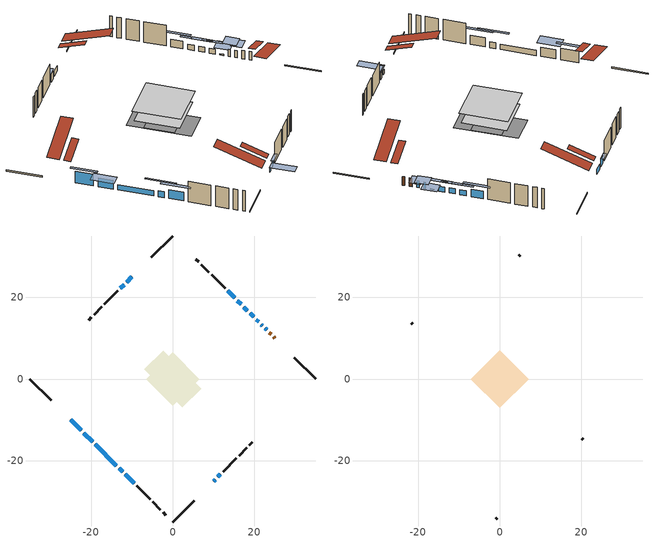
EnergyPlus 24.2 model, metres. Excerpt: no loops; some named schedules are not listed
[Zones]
conditioned space
 floor outside (Floor1 construction): -4.44,0 0,4.44 4.44,0 0,-4.44 z0
 floor adiabatic (AdiabaticFloorConstruction): -6.53,0 0,6.53 6.53,0 0,-6.53 z2.44
 floor foundation (Slab1 construction): -6.95,2.37 -2.37,6.95 6.95,-2.37 2.37,-6.95 z0
 wall outside (RimJoist1 construction): 0,-35.03 5.21,-29.82 / -35.03,0 -29.82,-5.21 / 0,35.03 -5.21,29.82 / 35.03,0 29.82,5.21 z0:0.3
 wall outside (AdiabaticWallConstruction 1): 25.04,9.99 24.74,10.29 / 24.09,10.95 23.64,11.39 z0:2.03
 wall outside (AdiabaticWallConstruction): -25.04,-9.99 -22.46,-12.58 z0:2.74; 22.99,12.05 22.61,12.43 / 21.95,13.08 21.7,13.33 z0:1.65; -21.8,-13.23 -19.64,-15.39 / -11.64,-23.39 -9.48,-25.55 z0:2.13; -18.99,-16.05 -13.81,-21.22 / 19.81,15.22 18.95,16.08 / -9.99,25.04 -11.28,23.75 / 18.29,16.74 17.43,17.6 / 16.78,18.26 15.84,19.19 z0:1.22; 21.05,13.99 20.47,14.56 z0:0.31; -13.16,-21.88 -12.3,-22.74 z0:1.38; 9.99,-25.04 10.37,-24.66 z0:0.89; 15.18,19.85 13.46,21.58 z0:1.73; -11.94,23.09 -12.8,22.23 z0:1.83; 11.02,-24.01 11.67,-23.36 z0:1.53
 wall outside (Wall1 construction): 12.33,-22.7 15.6,-19.44 / -8.83,-26.2 -5.56,-29.47 / -13.46,21.57 -16.73,18.31 / 12.8,22.23 9.54,25.5 z0:4.88
 wall outside (Wall2 construction): 16.25,-18.78 18.13,-16.9 / -4.9,-30.13 -3.02,-32.01 / -17.38,17.65 -19.27,15.77 / 8.88,26.15 7,28.04 z0:4.88
 wall outside (Wall3 construction): 18.79,-16.24 19.48,-15.56 / -2.37,-32.67 -1.68,-33.35 / -19.92,15.11 -20.61,14.42 / 6.34,28.69 5.65,29.38 z0:4.88
 window (WindowConstruction): -25.04,-9.99 -22.46,-12.58 z0:2.74
 window (WindowConstruction 14): 22.99,12.05 22.61,12.42 z0:1.65
 window (WindowConstruction 7): -21.8,-13.23 -19.64,-15.39 z0:2.13
 window (WindowConstruction 8): -18.99,-16.05 -13.81,-21.22 z0:1.22
 window (WindowConstruction 9): 21.95,13.08 21.7,13.33 z0:1.65
 window (WindowConstruction 10): 21.05,13.99 20.47,14.56 z0:0.3
 window (WindowConstruction 11): 19.81,15.22 18.95,16.08 z0:1.22
 window (WindowConstruction 12): -9.99,25.04 -11.28,23.75 z0:1.22
 window (WindowConstruction 13): -13.16,-21.88 -12.3,-22.74 z0:1.38
 window (WindowConstruction 1): -11.64,-23.39 -9.49,-25.55 z0:2.13
 window (WindowConstruction 15): 9.99,-25.04 10.37,-24.66 z0:0.89
 window (WindowConstruction 2): 18.29,16.74 17.43,17.6 z0:1.22
 window (WindowConstruction 3): 16.77,18.26 15.84,19.19 z0:1.22
 window (WindowConstruction 4): 15.18,19.85 13.46,21.57 z0:1.73
 window (WindowConstruction 5): -11.94,23.09 -12.8,22.23 z0:1.83
 window (WindowConstruction 6): 11.03,-24.01 11.67,-23.36 z0:1.52
 door (Door): 25.04,9.99 24.74,10.29 z0:2.03
 door (Door 1): 24.08,10.95 23.64,11.39 z0:2.03
 ceiling adiabatic (AdiabaticFloorConstruction): 0,-6.53 6.53,0 0,6.53 -6.53,0 z2.44
 roof outside (Roof2 construction): 9.33,-25.7,4.88 5.56,-21.93,6.65 4.57,-22.92,6.65 8.34,-26.69,4.88; -25.7,-9.33,4.88 -21.93,-5.56,6.65 -22.92,-4.57,6.65 -26.69,-8.34,4.88; -9.33,25.7,4.88 -5.56,21.93,6.65 -4.57,22.92,6.65 -8.34,26.69,4.88; 25.7,9.33,4.88 21.93,5.56,6.65 22.92,4.57,6.65 26.69,8.34,4.88
attic - vented
 floor to conditioned space (Floor2 construction Reversed): -7.07,0 0,7.07 7.07,0 0,-7.07 z4.88
 wall outside (Wall4 construction): 20.13,-14.9 20.5,-14.53 / -1.02,-34.01 -0.66,-34.38 / -21.27,13.77 -21.63,13.4 / 5,30.04 4.63,30.4 z0:4.88
 roof outside (Roof1 construction): 7.68,-27.35,4.88 0.8,-20.47,8.12 -1.01,-22.28,8.12 5.87,-29.16,4.88; -27.35,-7.68,4.88 -20.47,-0.8,8.12 -22.28,1.01,8.12 -29.16,-5.87,4.88; -7.68,27.35,4.88 -0.8,20.47,8.12 1.01,22.28,8.12 -5.87,29.16,4.88; 27.35,7.68,4.88 20.47,0.8,8.12 22.28,-1.01,8.12 29.16,5.87,4.88
shading: -21.81,-13.22 -25.69,-9.35 -26.12,-9.78 -22.24,-13.65 z3.65; 21.96,13.07 23.63,11.4 25.36,13.13 23.69,14.79 z2.56; -19,-16.03 -22.44,-12.59 -24.17,-14.32 -20.73,-17.76 z3.04; 20.84,14.19 22.81,12.22 24.54,13.95 22.57,15.92 z2.87; 19.61,15.43 21.91,13.13 23.63,14.85 21.33,17.15 z1.52; 17.88,17.16 20.89,14.14 21.32,14.58 18.31,17.59 z2.74; -10.45,-24.58 -15,-20.03 -15.29,-20.32 -10.74,-24.87 z3.99; -8.41,-26.62 -12.72,-22.32 -13.15,-22.75 -8.84,-27.05 z3.65; 10.8,-24.23 9.56,-25.47 13.22,-29.13 14.46,-27.9 z1.5; 16.36,18.68 19.37,15.66 19.8,16.09 16.79,19.11 z2.74; 14.76,20.27 17.85,17.18 18.28,17.61 15.2,20.7 z2.74; 12.38,22.65 16.26,18.78 16.69,19.21 12.81,23.08 z3.25; -13.01,22.02 -11.73,23.3 -12.16,23.73 -13.45,22.45 z2.13; 12.21,-22.82 10.49,-24.54 10.92,-24.98 12.64,-23.26 z2.28
[Building]
Building 1: Terrain=Suburbs
[Site:Location]
Quebec Intl AP_QC: Latitude {deg}=46.8; Longitude {deg}=-71.38; Time Zone {hr}=-5; Elevation {m}=74; Keep Site Location Information=Yes
[Site:GroundTemperature:Shallow]
0.0108218, -2.24938, -2.43038, -1.3578, 2.94801, 7.23376, 10.9493, 13.303, 13.5029, 11.5886, 7.96783, 3.81355
[Site:WaterMainsTemperature]
Calculation Method=Schedule; Temperature Schedule=mains temperature schedule
[Material] Roughness=Rough; Thermal Absorptance=0.9
Name | Thickness {m} | Conductivity {W/m-K} | Density {kg/m3} | Specific Heat {J/kg-K} | Solar Absorptance | Visible Absorptance
asphalt or fiberglass shingles | 0.00635 | 0.162714 | 1121.4 | 1465.45 | 0.4 | 0.4
ceiling loosefill ins | 0.254 | 0.0480833 | 16.02 | 1046.75 | 0.7 | 0.7
ceiling stud and cavity | 0.1397 | 0.678077 | 65.682 | 1177.47 | 0.7 | 0.7
concrete 4.0 in. | 0.1016 | 1.803125 | 2242.8 | 837.4 | 0.7 | 0.7
door material | 0.04445 | 0.0451087 | 512.64 | 1214.23 | 0.7 | 0.7
floor covering | 0.0127 | 0.0433444 | 54.468 | 1339.84 | 0.6 | 0.6
floor rigid ins; roof rigid ins | 0.103632 | 0.029427 | 32.04 | 1214.23 | 0.7 | 0.7
floor rigid ins 1; wall rigid ins 1 | 0.512978 | 0.029427 | 32.04 | 1214.23 | 0.7 | 0.7
floor stud and cavity | 0.1397 | 0.184851 | 92.3553 | 1139.71 | 0.7 | 0.7
floor stud and cavity 1 | 0.1397 | 1.75129 | 37.0049 | 1207.88 | 0.7 | 0.7
furniture material conditioned space 1 | 0.1524 | 0.115458 | 640.8 | 1214.23 | 0.6 | 0.6
gypsum board | 0.0127 | 0.160291 | 801 | 837.4 | 0.6 | 0.6
interior vertical ins | 0.025908 | 0.029427 | 32.04 | 1214.23 | 0.7 | 0.7
osb sheathing 0.5 in. | 0.0127 | 0.115458 | 512.64 | 1214.23 | 0.7 | 0.7
osb sheathing 0.75 in. | 0.01905 | 0.115458 | 512.64 | 1214.23 | 0.7 | 0.7
osb sheathing 2.0 in. | 0.0508 | 0.115458 | 512.64 | 1214.23 | 0.7 | 0.7
rim joist stud and cavity | 0.0508 | 0.0451784 | 125.044 | 1163.47 | 0.6 | 0.6
roof stud and cavity | 0.2032 | 0.136765 | 78.34581 | 1123.46 | 0.7 | 0.7
slab rigid ins | 0.0653415 | 0.029427 | 32.04 | 1214.23 | 0.7 | 0.7
wall rigid ins | 0.051816 | 0.029427 | 32.04 | 1214.23 | 0.7 | 0.7
wall stud and cavity | 0.1397 | 0.0770275 | 139.0536 | 1170.24 | 0.7 | 0.7
wall stud and cavity 1 | 0.1397 | 0.0775545 | 139.0536 | 1170.24 | 0.7 | 0.7
wall stud and cavity 2 | 0.1397 | 0.0854019 | 139.0536 | 1170.24 | 0.7 | 0.7
wall stud and cavity 3 | 0.0889 | 6.1454 | 50.32683 | 1063.81 | 0.6 | 0.6
wall stud and cavity 4 | 0.0889 | 0.380278 | 52.3479 | 1209.89 | 0.7 | 0.7
wall stud and cavity 5 | 0.0889 | 0.391764 | 83.0341 | 1211.67 | 0.7 | 0.7
wood siding | 0.0254 | 0.102417 | 544.68 | 1172.36 | 0.4 | 0.4
wood siding 1 | 0.00254 | 0.102417 | 544.68 | 1172.36 | 0.4 | 0.4
wood siding 2; wood siding 3; wood siding 4 | 0.0254 | 0.102417 | 544.68 | 1172.36 | 0.7 | 0.7
[WindowMaterial:SimpleGlazingSystem]
Name | U-Factor {W/m2-K} | Solar Heat Gain Coefficient
WindowMaterial | 1.49161 | 0.42
WindowMaterial 1 | 1.5677 | 0.41
WindowMaterial 10 | 1.64492 | 0.37
WindowMaterial 11 | 2.85831 | 0.62
WindowMaterial 12 | 2.88386 | 0.59
WindowMaterial 2 | 1.6716 | 0.37
WindowMaterial 3 | 1.86749 | 0.33
WindowMaterial 4 | 1.479119 | 0.4
WindowMaterial 5 | 1.84535 | 0.34
WindowMaterial 6 | 1.706239 | 0.36
WindowMaterial 7 | 1.50921 | 0.41
WindowMaterial 8 | 2.60734 | 0.11
WindowMaterial 9 | 2.396116 | 0.22
[Construction]
AdiabaticFloorConstruction: floor stud and cavity 1, floor rigid ins 1, osb sheathing 0.75 in., floor covering
AdiabaticWallConstruction: wood siding 3, wall rigid ins 1, wall stud and cavity 4, gypsum board
AdiabaticWallConstruction 1: wood siding 4, wall rigid ins 1, wall stud and cavity 4, gypsum board
Door; Door 1: door material
Floor1 construction: floor stud and cavity, floor rigid ins, osb sheathing 0.75 in., floor covering
Floor2 construction Reversed: gypsum board, ceiling stud and cavity, ceiling loosefill ins
furniture construction conditioned space 1: furniture material conditioned space 1
PartitionWallConstruction: gypsum board, wall stud and cavity 5, gypsum board
RimJoist1 construction: wood siding 2, osb sheathing 2.0 in., rim joist stud and cavity
Roof1 construction: asphalt or fiberglass shingles
Roof2 construction: asphalt or fiberglass shingles, roof rigid ins, osb sheathing 0.75 in., roof stud and cavity, gypsum board
Slab1 construction: slab rigid ins, concrete 4.0 in.
Wall1 construction: wood siding, wall rigid ins, osb sheathing 0.5 in., wall stud and cavity, gypsum board
Wall2 construction: wood siding, wall rigid ins, osb sheathing 0.5 in., wall stud and cavity 1, gypsum board
Wall3 construction: wood siding, wall rigid ins, osb sheathing 0.5 in., wall stud and cavity 2, gypsum board
Wall4 construction: wood siding 1, wall stud and cavity 3
WindowConstruction: WindowMaterial
WindowConstruction 1; WindowConstruction 7: WindowMaterial 1
WindowConstruction 10: WindowMaterial 9
WindowConstruction 11; WindowConstruction 2: WindowMaterial 2
WindowConstruction 12; WindowConstruction 5: WindowMaterial 5
WindowConstruction 13: WindowMaterial 10
WindowConstruction 14: WindowMaterial 11
WindowConstruction 15: WindowMaterial 12
WindowConstruction 3: WindowMaterial 3
WindowConstruction 4: WindowMaterial 4
WindowConstruction 6: WindowMaterial 6
WindowConstruction 8: WindowMaterial 7
WindowConstruction 9: WindowMaterial 8
[Zone] Multiplier=1; Part of Total Floor Area=Yes
Name | Volume {m3}
attic - vented | 52.6019
conditioned space | 478.3
[Space]
Name | Zone | Volume {m3}
attic - vented 1 | attic - vented | 52.6019
conditioned space 1 | conditioned space | 478.3
[ZoneInfiltration:EffectiveLeakageArea]
infil attic - vented 1: Zone or Space=attic - vented 1; Schedule=Always On Discrete; Effective Air Leakage Area {cm2}=3687.51; Stack Coefficient=0.000564745; Wind Coefficient=1.60563e-05
[ZoneMixing]
whole house fan mix: Zone or Space=attic - vented; Schedule=Always On Continuous; Design Flow Rate Calculation Method=Flow/Zone; Design Flow Rate {m3/s}=0; Source Zone or Space=conditioned space
[SurfaceProperty:ExposedFoundationPerimeter]
Slab1: Exposed Perimeter Calculation Method=TotalExposedPerimeter; Total Exposed Perimeter {m}=39.32
[InternalMass] Zone or ZoneList=conditioned space; Space or SpaceList=conditioned space 1
Name | Construction | Surface Area {m2}
furniture mass conditioned space 1 | furniture construction conditioned space 1 | 84.1041
partition wall mass | PartitionWallConstruction | 210.26
[Lights]
interior lighting: Zone or ZoneList or Space or SpaceList=conditioned space 1; Schedule=interior lighting schedule; Design Level Calculation Method=LightingLevel; Lighting Level {W}=343.2; Return Air Fraction=0; Fraction Radiant=0.6; Fraction Visible=0.2; Fraction Replaceable=1
[People]
occupants: Zone or ZoneList or Space or SpaceList=conditioned space 1; Number of People Schedule=occupants schedule; Number of People Calculation Method=People; Number of People=3; Fraction Radiant=0.314171; Sensible Heat Fraction=0.56303; Activity Level Schedule=occupants activity schedule; Carbon Dioxide Generation Rate {m3/s-W}=0; Enable ASHRAE 55 Comfort Warnings=No; Mean Radiant Temperature Calculation Type=EnclosureAveraged
[ElectricEquipment] Zone or ZoneList or Space or SpaceList=conditioned space 1; Design Level Calculation Method=EquipmentLevel
Name | Schedule | Design Level {W} | Fraction Latent | Fraction Radiant | Fraction Lost
clothes dryer | clothes dryer schedule | 140.772 | 0.015 | 0.081 | 0.85
clothes washer | clothes washer schedule | 32.1985 | 0.03 | 0.162 | 0.7
cooking range | cooking range schedule | 215.147 | 0.08 | 0.432 | 0.2
dishwasher | dishwasher schedule | 66.8632 | 0.3 | 0.18 | 0.4
fridge | fridge schedule | 72.9452 | 0 | 0.6 | 0
mech vent house fan | mech vent house fan schedule | 19.9167 | 0 | 0 | 0.5
mech vent house fan cfis | mech vent house fan cfis schedule | 0 | 0 | 0 | 0
mech vent range fan 0 | mech vent range fan 0 schedule | 57 | 0 | 0 | 1
misc plug loads | misc plug loads schedule | 494.7 | 0.045 | 0.513 | 0.1
whole house fan | Always On Discrete | 0 | 0 | 0 | 1
[OtherEquipment] Zone or ZoneList or Space or SpaceList=conditioned space 1; Design Level Calculation Method=EquipmentLevel
Name | Fuel Type | Schedule | Design Level {W} | Fraction Latent | Fraction Radiant | Fraction Lost
clothes dryer 1 | Electricity | clothes dryer schedule | 0 | 0.015 | 0.081 | 0.85
cooking range 1 | Electricity | cooking range schedule | 0 | 0.08 | 0.432 | 0.2
general water use latent | None | general water use schedule | 62.594 | 1 | 0 | 0
general water use sensible | None | general water use schedule | -61.6891 | 0 | 0.6 | 0
mech vent house fan latent load | None | Always On Discrete | 0 | 1 | 0 | 0
mech vent house fan sensible load | None | Always On Discrete | 0 | 0 | 0 | 0
water heater energy adjustment1 | Electricity | Always On Discrete | 0.01 | 0 | 0 | 1
[ZoneInfiltration:DesignFlowRate] Zone or ZoneList or Space or SpaceList=conditioned space 1; Schedule=Always On Discrete; Design Flow Rate Calculation Method=Flow/Zone; Design Flow Rate {m3/s}=0
infil flow; natural vent flow; whole house fan flow
[Foundation:Kiva]
Foundation Kiva 1: Initial Indoor Air Temperature {C}=18; Interior Vertical Insulation Material=interior vertical ins; Interior Vertical Insulation Depth {m}=0.1016; Wall Height Above Grade {m}=0.1016; Wall Depth Below Slab {m}=0.2032
[Foundation:Kiva:Settings]
Soil Conductivity {W/m-K}=0.849921; Soil Density {kg/m3}=1842.3; Soil Specific Heat {J/kg-K}=418.7; Ground Solar Absorptivity=0.9; Ground Thermal Absorptivity=0.9; Ground Surface Roughness {m}=0.03; Far-Field Width {m}=40; Deep-Ground Boundary Condition=ZeroFlux; Deep-Ground Depth {m}=40; Minimum Cell Dimension {m}=0.2; Maximum Cell Growth Coefficient=3; Simulation Timestep=Timestep
[Exterior:Lights]
exterior lighting: Schedule=exterior lighting schedule; Design Level {W}=75.6
[Schedule:Constant]
Name | Hourly Value
Always On Continuous; mech vent house fan schedule; mech vent house fan cfis schedule; Always On Discrete | 1
occupants activity schedule | 117.228
fridge schedule | 0
[Schedule:Week:Daily]
interior lighting schedule Week Rule - Jan1-Jan27: interior lighting schedule day, interior lighting schedule day, interior lighting schedule day, interior lighting schedule day, interior lighting schedule day, interior lighting schedule day, interior lighting schedule day, interior lighting schedule default day, interior lighting schedule default day, interior lighting schedule default day, interior lighting schedule default day, interior lighting schedule default day
interior lighting schedule Week Rule - Jan28-Feb3: interior lighting schedule day, interior lighting schedule day, interior lighting schedule day, interior lighting schedule day, interior lighting schedule day 1, interior lighting schedule day 1, interior lighting schedule day 1, interior lighting schedule default day, interior lighting schedule default day, interior lighting schedule default day, interior lighting schedule default day, interior lighting schedule default day
interior lighting schedule Week Rule - Feb4-Feb24: interior lighting schedule day 1, interior lighting schedule day 1, interior lighting schedule day 1, interior lighting schedule day 1, interior lighting schedule day 1, interior lighting schedule day 1, interior lighting schedule day 1, interior lighting schedule default day, interior lighting schedule default day, interior lighting schedule default day, interior lighting schedule default day, interior lighting schedule default day
interior lighting schedule Week Rule - Feb25-Mar3: interior lighting schedule day 1, interior lighting schedule day 1, interior lighting schedule day 1, interior lighting schedule day 1, interior lighting schedule day 2, interior lighting schedule day 2, interior lighting schedule day 2, interior lighting schedule default day, interior lighting schedule default day, interior lighting schedule default day, interior lighting schedule default day, interior lighting schedule default day
interior lighting schedule Week Rule - Mar4-Mar31: interior lighting schedule day 2, interior lighting schedule day 2, interior lighting schedule day 2, interior lighting schedule day 2, interior lighting schedule day 2, interior lighting schedule day 2, interior lighting schedule day 2, interior lighting schedule default day, interior lighting schedule default day, interior lighting schedule default day, interior lighting schedule default day, interior lighting schedule default day
interior lighting schedule Week Rule - Apr1-Apr28: interior lighting schedule day 3, interior lighting schedule day 3, interior lighting schedule day 3, interior lighting schedule day 3, interior lighting schedule day 3, interior lighting schedule day 3, interior lighting schedule day 3, interior lighting schedule default day, interior lighting schedule default day, interior lighting schedule default day, interior lighting schedule default day, interior lighting schedule default day
interior lighting schedule Week Rule - Apr29-May5: interior lighting schedule day 3, interior lighting schedule day 3, interior lighting schedule day 4, interior lighting schedule day 4, interior lighting schedule day 4, interior lighting schedule day 4, interior lighting schedule day 4, interior lighting schedule default day, interior lighting schedule default day, interior lighting schedule default day, interior lighting schedule default day, interior lighting schedule default day
interior lighting schedule Week Rule - May6-May26: interior lighting schedule day 4, interior lighting schedule day 4, interior lighting schedule day 4, interior lighting schedule day 4, interior lighting schedule day 4, interior lighting schedule day 4, interior lighting schedule day 4, interior lighting schedule default day, interior lighting schedule default day, interior lighting schedule default day, interior lighting schedule default day, interior lighting schedule default day
interior lighting schedule Week Rule - May27-Jun2: interior lighting schedule day 4, interior lighting schedule day 4, interior lighting schedule day 4, interior lighting schedule day 4, interior lighting schedule day 4, interior lighting schedule day 5, interior lighting schedule day 5, interior lighting schedule default day, interior lighting schedule default day, interior lighting schedule default day, interior lighting schedule default day, interior lighting schedule default day
interior lighting schedule Week Rule - Jun3-Jun30: interior lighting schedule day 5, interior lighting schedule day 5, interior lighting schedule day 5, interior lighting schedule day 5, interior lighting schedule day 5, interior lighting schedule day 5, interior lighting schedule day 5, interior lighting schedule default day, interior lighting schedule default day, interior lighting schedule default day, interior lighting schedule default day, interior lighting schedule default day
interior lighting schedule Week Rule - Jul1-Jul28: interior lighting schedule day 6, interior lighting schedule day 6, interior lighting schedule day 6, interior lighting schedule day 6, interior lighting schedule day 6, interior lighting schedule day 6, interior lighting schedule day 6, interior lighting schedule default day, interior lighting schedule default day, interior lighting schedule default day, interior lighting schedule default day, interior lighting schedule default day
interior lighting schedule Week Rule - Jul29-Aug4: interior lighting schedule day 6, interior lighting schedule day 6, interior lighting schedule day 6, interior lighting schedule day 7, interior lighting schedule day 7, interior lighting schedule day 7, interior lighting schedule day 7, interior lighting schedule default day, interior lighting schedule default day, interior lighting schedule default day, interior lighting schedule default day, interior lighting schedule default day
interior lighting schedule Week Rule - Aug5-Aug25: interior lighting schedule day 7, interior lighting schedule day 7, interior lighting schedule day 7, interior lighting schedule day 7, interior lighting schedule day 7, interior lighting schedule day 7, interior lighting schedule day 7, interior lighting schedule default day, interior lighting schedule default day, interior lighting schedule default day, interior lighting schedule default day, interior lighting schedule default day
interior lighting schedule Week Rule - Aug26-Sep1: interior lighting schedule day 7, interior lighting schedule day 7, interior lighting schedule day 7, interior lighting schedule day 7, interior lighting schedule day 7, interior lighting schedule day 7, interior lighting schedule day 8, interior lighting schedule default day, interior lighting schedule default day, interior lighting schedule default day, interior lighting schedule default day, interior lighting schedule default day
interior lighting schedule Week Rule - Sep2-Sep29: interior lighting schedule day 8, interior lighting schedule day 8, interior lighting schedule day 8, interior lighting schedule day 8, interior lighting schedule day 8, interior lighting schedule day 8, interior lighting schedule day 8, interior lighting schedule default day, interior lighting schedule default day, interior lighting schedule default day, interior lighting schedule default day, interior lighting schedule default day
interior lighting schedule Week Rule - Sep30-Oct6: interior lighting schedule day 8, interior lighting schedule day 9, interior lighting schedule day 9, interior lighting schedule day 9, interior lighting schedule day 9, interior lighting schedule day 9, interior lighting schedule day 9, interior lighting schedule default day, interior lighting schedule default day, interior lighting schedule default day, interior lighting schedule default day, interior lighting schedule default day
interior lighting schedule Week Rule - Oct7-Oct27: interior lighting schedule day 9, interior lighting schedule day 9, interior lighting schedule day 9, interior lighting schedule day 9, interior lighting schedule day 9, interior lighting schedule day 9, interior lighting schedule day 9, interior lighting schedule default day, interior lighting schedule default day, interior lighting schedule default day, interior lighting schedule default day, interior lighting schedule default day
interior lighting schedule Week Rule - Oct28-Nov3: interior lighting schedule day 9, interior lighting schedule day 9, interior lighting schedule day 9, interior lighting schedule day 9, interior lighting schedule day 10, interior lighting schedule day 10, interior lighting schedule day 10, interior lighting schedule default day, interior lighting schedule default day, interior lighting schedule default day, interior lighting schedule default day, interior lighting schedule default day
interior lighting schedule Week Rule - Nov4-Nov24: interior lighting schedule day 10, interior lighting schedule day 10, interior lighting schedule day 10, interior lighting schedule day 10, interior lighting schedule day 10, interior lighting schedule day 10, interior lighting schedule day 10, interior lighting schedule default day, interior lighting schedule default day, interior lighting schedule default day, interior lighting schedule default day, interior lighting schedule default day
interior lighting schedule Week Rule - Nov25-Dec1: interior lighting schedule day 10, interior lighting schedule day 10, interior lighting schedule day 10, interior lighting schedule day 10, interior lighting schedule day 10, interior lighting schedule day 10, interior lighting schedule day 11, interior lighting schedule default day, interior lighting schedule default day, interior lighting schedule default day, interior lighting schedule default day, interior lighting schedule default day
interior lighting schedule Week Rule - Dec2-Dec31: interior lighting schedule day 11, interior lighting schedule day 11, interior lighting schedule day 11, interior lighting schedule day 11, interior lighting schedule day 11, interior lighting schedule day 11, interior lighting schedule day 11, interior lighting schedule default day, interior lighting schedule default day, interior lighting schedule default day, interior lighting schedule default day, interior lighting schedule default day
occupants schedule Week Rule - Jan1-Dec31: occupants schedule day, occupants schedule day, occupants schedule day, occupants schedule day, occupants schedule day, occupants schedule day, occupants schedule day, occupants schedule default day, occupants schedule default day, occupants schedule default day, occupants schedule default day, occupants schedule default day
clothes dryer schedule Week Rule - Jan1-Dec31: clothes dryer schedule day, clothes dryer schedule day, clothes dryer schedule day, clothes dryer schedule day, clothes dryer schedule day, clothes dryer schedule day, clothes dryer schedule day, clothes dryer schedule default day, clothes dryer schedule default day, clothes dryer schedule default day, clothes dryer schedule default day, clothes dryer schedule default day
clothes washer schedule Week Rule - Jan1-Dec31: clothes washer schedule day, clothes washer schedule day, clothes washer schedule day, clothes washer schedule day, clothes washer schedule day, clothes washer schedule day, clothes washer schedule day, clothes washer schedule default day, clothes washer schedule default day, clothes washer schedule default day, clothes washer schedule default day, clothes washer schedule default day
cooking range schedule Week Rule - Jan1-Dec31: cooking range schedule day, cooking range schedule day, cooking range schedule day, cooking range schedule day, cooking range schedule day, cooking range schedule day, cooking range schedule day, cooking range schedule default day, cooking range schedule default day, cooking range schedule default day, cooking range schedule default day, cooking range schedule default day
dishwasher schedule Week Rule - Jan1-Dec31: dishwasher schedule day, dishwasher schedule day, dishwasher schedule day, dishwasher schedule day, dishwasher schedule day, dishwasher schedule day, dishwasher schedule day, dishwasher schedule default day, dishwasher schedule default day, dishwasher schedule default day, dishwasher schedule default day, dishwasher schedule default day
mech vent range fan 0 schedule Week Rule - Jan1-Dec31: mech vent range fan 0 schedule day, mech vent range fan 0 schedule day, mech vent range fan 0 schedule day, mech vent range fan 0 schedule day, mech vent range fan 0 schedule day, mech vent range fan 0 schedule day, mech vent range fan 0 schedule day, mech vent range fan 0 schedule default day, mech vent range fan 0 schedule default day, mech vent range fan 0 schedule default day, mech vent range fan 0 schedule default day, mech vent range fan 0 schedule default day
misc plug loads schedule Week Rule - Jan1-Dec31: misc plug loads schedule day, misc plug loads schedule day, misc plug loads schedule day, misc plug loads schedule day, misc plug loads schedule day, misc plug loads schedule day, misc plug loads schedule day, misc plug loads schedule default day, misc plug loads schedule default day, misc plug loads schedule default day, misc plug loads schedule default day, misc plug loads schedule default day
general water use schedule Week Rule - Jan1-Dec31: general water use schedule day, general water use schedule day, general water use schedule day, general water use schedule day, general water use schedule day, general water use schedule day, general water use schedule day, general water use schedule default day, general water use schedule default day, general water use schedule default day, general water use schedule default day, general water use schedule default day
exterior lighting schedule Week Rule - Jan1-Jan27: exterior lighting schedule day, exterior lighting schedule day, exterior lighting schedule day, exterior lighting schedule day, exterior lighting schedule day, exterior lighting schedule day, exterior lighting schedule day, exterior lighting schedule default day, exterior lighting schedule default day, exterior lighting schedule default day, exterior lighting schedule default day, exterior lighting schedule default day
exterior lighting schedule Week Rule - Jan28-Feb3: exterior lighting schedule day, exterior lighting schedule day, exterior lighting schedule day, exterior lighting schedule day, exterior lighting schedule day 1, exterior lighting schedule day 1, exterior lighting schedule day 1, exterior lighting schedule default day, exterior lighting schedule default day, exterior lighting schedule default day, exterior lighting schedule default day, exterior lighting schedule default day
exterior lighting schedule Week Rule - Feb4-Feb24: exterior lighting schedule day 1, exterior lighting schedule day 1, exterior lighting schedule day 1, exterior lighting schedule day 1, exterior lighting schedule day 1, exterior lighting schedule day 1, exterior lighting schedule day 1, exterior lighting schedule default day, exterior lighting schedule default day, exterior lighting schedule default day, exterior lighting schedule default day, exterior lighting schedule default day
exterior lighting schedule Week Rule - Feb25-Mar3: exterior lighting schedule day 1, exterior lighting schedule day 1, exterior lighting schedule day 1, exterior lighting schedule day 1, exterior lighting schedule day 2, exterior lighting schedule day 2, exterior lighting schedule day 2, exterior lighting schedule default day, exterior lighting schedule default day, exterior lighting schedule default day, exterior lighting schedule default day, exterior lighting schedule default day
exterior lighting schedule Week Rule - Mar4-Mar31: exterior lighting schedule day 2, exterior lighting schedule day 2, exterior lighting schedule day 2, exterior lighting schedule day 2, exterior lighting schedule day 2, exterior lighting schedule day 2, exterior lighting schedule day 2, exterior lighting schedule default day, exterior lighting schedule default day, exterior lighting schedule default day, exterior lighting schedule default day, exterior lighting schedule default day
exterior lighting schedule Week Rule - Apr1-Apr28: exterior lighting schedule day 3, exterior lighting schedule day 3, exterior lighting schedule day 3, exterior lighting schedule day 3, exterior lighting schedule day 3, exterior lighting schedule day 3, exterior lighting schedule day 3, exterior lighting schedule default day, exterior lighting schedule default day, exterior lighting schedule default day, exterior lighting schedule default day, exterior lighting schedule default day
exterior lighting schedule Week Rule - Apr29-May5: exterior lighting schedule day 3, exterior lighting schedule day 3, exterior lighting schedule day 4, exterior lighting schedule day 4, exterior lighting schedule day 4, exterior lighting schedule day 4, exterior lighting schedule day 4, exterior lighting schedule default day, exterior lighting schedule default day, exterior lighting schedule default day, exterior lighting schedule default day, exterior lighting schedule default day
exterior lighting schedule Week Rule - May6-May26: exterior lighting schedule day 4, exterior lighting schedule day 4, exterior lighting schedule day 4, exterior lighting schedule day 4, exterior lighting schedule day 4, exterior lighting schedule day 4, exterior lighting schedule day 4, exterior lighting schedule default day, exterior lighting schedule default day, exterior lighting schedule default day, exterior lighting schedule default day, exterior lighting schedule default day
exterior lighting schedule Week Rule - May27-Jun2: exterior lighting schedule day 4, exterior lighting schedule day 4, exterior lighting schedule day 4, exterior lighting schedule day 4, exterior lighting schedule day 4, exterior lighting schedule day 5, exterior lighting schedule day 5, exterior lighting schedule default day, exterior lighting schedule default day, exterior lighting schedule default day, exterior lighting schedule default day, exterior lighting schedule default day
exterior lighting schedule Week Rule - Jun3-Jun30: exterior lighting schedule day 5, exterior lighting schedule day 5, exterior lighting schedule day 5, exterior lighting schedule day 5, exterior lighting schedule day 5, exterior lighting schedule day 5, exterior lighting schedule day 5, exterior lighting schedule default day, exterior lighting schedule default day, exterior lighting schedule default day, exterior lighting schedule default day, exterior lighting schedule default day
exterior lighting schedule Week Rule - Jul1-Jul28: exterior lighting schedule day 6, exterior lighting schedule day 6, exterior lighting schedule day 6, exterior lighting schedule day 6, exterior lighting schedule day 6, exterior lighting schedule day 6, exterior lighting schedule day 6, exterior lighting schedule default day, exterior lighting schedule default day, exterior lighting schedule default day, exterior lighting schedule default day, exterior lighting schedule default day
exterior lighting schedule Week Rule - Jul29-Aug4: exterior lighting schedule day 6, exterior lighting schedule day 6, exterior lighting schedule day 6, exterior lighting schedule day 7, exterior lighting schedule day 7, exterior lighting schedule day 7, exterior lighting schedule day 7, exterior lighting schedule default day, exterior lighting schedule default day, exterior lighting schedule default day, exterior lighting schedule default day, exterior lighting schedule default day
exterior lighting schedule Week Rule - Aug5-Aug25: exterior lighting schedule day 7, exterior lighting schedule day 7, exterior lighting schedule day 7, exterior lighting schedule day 7, exterior lighting schedule day 7, exterior lighting schedule day 7, exterior lighting schedule day 7, exterior lighting schedule default day, exterior lighting schedule default day, exterior lighting schedule default day, exterior lighting schedule default day, exterior lighting schedule default day
exterior lighting schedule Week Rule - Aug26-Sep1: exterior lighting schedule day 7, exterior lighting schedule day 7, exterior lighting schedule day 7, exterior lighting schedule day 7, exterior lighting schedule day 7, exterior lighting schedule day 7, exterior lighting schedule day 8, exterior lighting schedule default day, exterior lighting schedule default day, exterior lighting schedule default day, exterior lighting schedule default day, exterior lighting schedule default day
exterior lighting schedule Week Rule - Sep2-Sep29: exterior lighting schedule day 8, exterior lighting schedule day 8, exterior lighting schedule day 8, exterior lighting schedule day 8, exterior lighting schedule day 8, exterior lighting schedule day 8, exterior lighting schedule day 8, exterior lighting schedule default day, exterior lighting schedule default day, exterior lighting schedule default day, exterior lighting schedule default day, exterior lighting schedule default day
[Schedule:Year]
interior lighting schedule: interior lighting schedule Week Rule - Jan1-Jan27, 1, 1, 1, 27, interior lighting schedule Week Rule - Jan28-Feb3, 1, 28, 2, 3, interior lighting schedule Week Rule - Feb4-Feb24, 2, 4, 2, 24, interior lighting schedule Week Rule - Feb25-Mar3, 2, 25, 3, 3, interior lighting schedule Week Rule - Mar4-Mar31, 3, 4, 3, 31, interior lighting schedule Week Rule - Apr1-Apr28, 4, 1, 4, 28, interior lighting schedule Week Rule - Apr29-May5, 4, 29, 5, 5, interior lighting schedule Week Rule - May6-May26, 5, 6, 5, 26, interior lighting schedule Week Rule - May27-Jun2, 5, 27, 6, 2, interior lighting schedule Week Rule - Jun3-Jun30, 6, 3, 6, 30, interior lighting schedule Week Rule - Jul1-Jul28, 7, 1, 7, 28, interior lighting schedule Week Rule - Jul29-Aug4, 7, 29, 8, 4, interior lighting schedule Week Rule - Aug5-Aug25, 8, 5, 8, 25, interior lighting schedule Week Rule - Aug26-Sep1, 8, 26, 9, 1, interior lighting schedule Week Rule - Sep2-Sep29, 9, 2, 9, 29, interior lighting schedule Week Rule - Sep30-Oct6, 9, 30, 10, 6, interior lighting schedule Week Rule - Oct7-Oct27, 10, 7, 10, 27, interior lighting schedule Week Rule - Oct28-Nov3, 10, 28, 11, 3, interior lighting schedule Week Rule - Nov4-Nov24, 11, 4, 11, 24, interior lighting schedule Week Rule - Nov25-Dec1, 11, 25, 12, 1, interior lighting schedule Week Rule - Dec2-Dec31, 12, 2, 12, 31
occupants schedule: occupants schedule Week Rule - Jan1-Dec31, 1, 1, 12, 31
clothes dryer schedule: clothes dryer schedule Week Rule - Jan1-Dec31, 1, 1, 12, 31
clothes washer schedule: clothes washer schedule Week Rule - Jan1-Dec31, 1, 1, 12, 31
cooking range schedule: cooking range schedule Week Rule - Jan1-Dec31, 1, 1, 12, 31
dishwasher schedule: dishwasher schedule Week Rule - Jan1-Dec31, 1, 1, 12, 31
mech vent range fan 0 schedule: mech vent range fan 0 schedule Week Rule - Jan1-Dec31, 1, 1, 12, 31
misc plug loads schedule: misc plug loads schedule Week Rule - Jan1-Dec31, 1, 1, 12, 31
general water use schedule: general water use schedule Week Rule - Jan1-Dec31, 1, 1, 12, 31
exterior lighting schedule: exterior lighting schedule Week Rule - Jan1-Jan27, 1, 1, 1, 27, exterior lighting schedule Week Rule - Jan28-Feb3, 1, 28, 2, 3, exterior lighting schedule Week Rule - Feb4-Feb24, 2, 4, 2, 24, exterior lighting schedule Week Rule - Feb25-Mar3, 2, 25, 3, 3, exterior lighting schedule Week Rule - Mar4-Mar31, 3, 4, 3, 31, exterior lighting schedule Week Rule - Apr1-Apr28, 4, 1, 4, 28, exterior lighting schedule Week Rule - Apr29-May5, 4, 29, 5, 5, exterior lighting schedule Week Rule - May6-May26, 5, 6, 5, 26, exterior lighting schedule Week Rule - May27-Jun2, 5, 27, 6, 2, exterior lighting schedule Week Rule - Jun3-Jun30, 6, 3, 6, 30, exterior lighting schedule Week Rule - Jul1-Jul28, 7, 1, 7, 28, exterior lighting schedule Week Rule - Jul29-Aug4, 7, 29, 8, 4, exterior lighting schedule Week Rule - Aug5-Aug25, 8, 5, 8, 25, exterior lighting schedule Week Rule - Aug26-Sep1, 8, 26, 9, 1, exterior lighting schedule Week Rule - Sep2-Sep29, 9, 2, 9, 29, exterior lighting schedule Week Rule - Sep30-Oct6, 9, 30, 10, 6, exterior lighting schedule Week Rule - Oct7-Oct27, 10, 7, 10, 27, exterior lighting schedule Week Rule - Oct28-Nov3, 10, 28, 11, 3, exterior lighting schedule Week Rule - Nov4-Nov24, 11, 4, 11, 24, exterior lighting schedule Week Rule - Nov25-Dec1, 11, 25, 12, 1, exterior lighting schedule Week Rule - Dec2-Dec31, 12, 2, 12, 31
[Schedule:Compact]
mains temperature schedule: Through: 01/01, For: AllDays, Until: 24:00, 5.175, Through: 01/02, For: AllDays, Until: 24:00, 5.10167, Through: 01/03, For: AllDays, Until: 24:00, 5.02889, Through: 01/04, For: AllDays, Until: 24:00, 4.95778, Through: 01/05, For: AllDays, Until: 24:00, 4.88778, Through: 01/06, For: AllDays, Until: 24:00, 4.81833, Through: 01/07, For: AllDays, Until: 24:00, 4.75056, Through: 01/08, For: AllDays, Until: 24:00, 4.68389, Through: 01/09, For: AllDays, Until: 24:00, 4.61833, Through: 01/10, For: AllDays, Until: 24:00, 4.55389, Through: 01/11, For: AllDays, Until: 24:00, 4.49056, Through: 01/12, For: AllDays, Until: 24:00, 4.42889, Through: 01/13, For: AllDays, Until: 24:00, 4.36778, Through: 01/14, For: AllDays, Until: 24:00, 4.30889, Through: 01/15, For: AllDays, Until: 24:00, 4.25056, Through: 01/16, For: AllDays, Until: 24:00, 4.19389, Through: 01/17, For: AllDays, Until: 24:00, 4.13833, Through: 01/18, For: AllDays, Until: 24:00, 4.08444, Through: 01/19, For: AllDays, Until: 24:00, 4.03167, Through: 01/20, For: AllDays, Until: 24:00, 3.98056, Through: 01/21, For: AllDays, Until: 24:00, 3.93056, Through: 01/22, For: AllDays, Until: 24:00, 3.88222, Through: 01/23, For: AllDays, Until: 24:00, 3.835, Through: 01/24, For: AllDays, Until: 24:00, 3.78944, Through: 01/25, For: AllDays, Until: 24:00, 3.74556, Through: 01/26, For: AllDays, Until: 24:00, 3.70278, Through: 01/27, For: AllDays, Until: 24:00, 3.66167, Through: 01/28, For: AllDays, Until: 24:00, 3.62167, Through: 01/29, For: AllDays, Until: 24:00, 3.58389, Through: 01/30, For: AllDays, Until: 24:00, 3.54722, Through: 01/31, For: AllDays, Until: 24:00, 3.51167, Through: 02/01, For: AllDays, Until: 24:00, 3.47833, Through: 02/02, For: AllDays, Until: 24:00, 3.44611, Through: 02/03, For: AllDays, Until: 24:00, 3.41556, Through: 02/04, For: AllDays, Until: 24:00, 3.38667, Through: 02/05, For: AllDays, Until: 24:00, 3.35944, Through: 02/06, For: AllDays, Until: 24:00, 3.33389, Through: 02/07, For: AllDays, Until: 24:00, 3.30944, Through: 02/08, For: AllDays, Until: 24:00, 3.28667, Through: 02/09, For: AllDays, Until: 24:00, 3.26611, Through: 02/10, For: AllDays, Until: 24:00, 3.24667, Through: 02/11, For: AllDays, Until: 24:00, 3.22889, Through: 02/12, For: AllDays, Until: 24:00, 3.21278, Through: 02/13, For: AllDays, Until: 24:00, 3.19833, Through: 02/14, For: AllDays, Until: 24:00, 3.18556, Through: 02/15, For: AllDays, Until: 24:00, 3.17389, Through: 02/16, For: AllDays, Until: 24:00, 3.16444, Through: 02/17, For: AllDays, Until: 24:00, 3.15667, Through: 02/18, For: AllDays, Until: 24:00, 3.15056, Through: 02/19, For: AllDays, Until: 24:00, 3.14556, Through: 02/20, For: AllDays, Until: 24:00, 3.14278, Through: 02/21, For: AllDays, Until: 24:00, 3.14111, Through: 02/22, For: AllDays, Until: 24:00, 3.14167, Through: 02/23, For: AllDays, Until: 24:00, 3.14333, Through: 02/24, For: AllDays, Until: 24:00, 3.14722, Through: 02/25, For: AllDays, Until: 24:00, 3.15222, Through: 02/26, For: AllDays, Until: 24:00, 3.15944, Through: 02/27, For: AllDays, Until: 24:00, 3.16778, Through: 02/28, For: AllDays, Until: 24:00, 3.17778, Through: 03/01, For: AllDays, Until: 24:00, 3.18944, Through: 03/02, For: AllDays, Until: 24:00, 3.20333, Through: 03/03, For: AllDays, Until: 24:00, 3.21833, Through: 03/04, For: AllDays, Until: 24:00, 3.235, Through: 03/05, For: AllDays, Until: 24:00, 3.25333, Through: 03/06, For: AllDays, Until: 24:00, 3.27333, Through: 03/07, For: AllDays, Until: 24:00, 3.29444, Through: 03/08, For: AllDays, Until: 24:00, 3.31778, Through: 03/09, For: AllDays, Until: 24:00, 3.34222, Through: 03/10, For: AllDays, Until: 24:00, 3.36889, Through: 03/11, For: AllDays, Until: 24:00, 3.39667, Through: 03/12, For: AllDays, Until: 24:00, 3.42611, Through: 03/13, For: AllDays, Until: 24:00, 3.45722, Through: 03/14, For: AllDays, Until: 24:00, 3.49, Through: 03/15, For: AllDays, Until: 24:00, 3.52389, Through: 03/16, For: AllDays, Until: 24:00, 3.55944, Through: 03/17, For: AllDays, Until: 24:00, 3.59667, Through: 03/18, For: AllDays, Until: 24:00, 3.63556, Through: 03/19, For: AllDays, Until: 24:00, 3.67556, Through: 03/20, For: AllDays, Until: 24:00, 3.71722, Through: 03/21, For: AllDays, Until: 24:00, 3.76056, Through: 03/22, For: AllDays, Until: 24:00, 3.80556, Through: 03/23, For: AllDays, Until: 24:00, 3.85111, Through: 03/24, For: AllDays, Until: 24:00, 3.89889, Through: 03/25, For: AllDays, Until: 24:00, 3.94778, Through: 03/26, For: AllDays, Until: 24:00, 3.99833, Through: 03/27, For: AllDays, Until: 24:00, 4.05, Through: 03/28, For: AllDays, Until: 24:00, 4.10333, Through: 03/29, For: AllDays, Until: 24:00, 4.15778, Through: 03/30, For: AllDays, Until: 24:00, 4.21333, Through: 03/31, For: AllDays, Until: 24:00, 4.27056, Through: 04/01, For: AllDays, Until: 24:00, 4.32944, Through: 04/02, For: AllDays, Until: 24:00, 4.38889, Through: 04/03, For: AllDays, Until: 24:00, 4.45, Through: 04/04, For: AllDays, Until: 24:00, 4.51222, Through: 04/05, For: AllDays, Until: 24:00, 4.57611, Through: 04/06, For: AllDays, Until: 24:00, 4.64056, Through: 04/07, For: AllDays, Until: 24:00, 4.70667, Through: 04/08, For: AllDays, Until: 24:00, 4.77389, Through: 04/09, For: AllDays, Until: 24:00, 4.84222, Through: 04/10, For: AllDays, Until: 24:00, 4.91167, Through: 04/11, For: AllDays, Until: 24:00, 4.98278, Through: 04/12, For: AllDays, Until: 24:00, 5.05444, Through: 04/13, For: AllDays, Until: 24:00, 5.12722, Through: 04/14, For: AllDays, Until: 24:00, 5.20111, Through: 04/15, For: AllDays, Until: 24:00, 5.27611, Through: 04/16, For: AllDays, Until: 24:00, 5.35167, Through: 04/17, For: AllDays, Until: 24:00, 5.42889, Through: 04/18, For: AllDays, Until: 24:00, 5.50667, Through: 04/19, For: AllDays, Until: 24:00, 5.58556, Through: 04/20, For: AllDays, Until: 24:00, 5.665, Through: 04/21, For: AllDays, Until: 24:00, 5.74611, Through: 04/22, For: AllDays, Until: 24:00, 5.82722, Through: 04/23, For: AllDays, Until: 24:00, 5.91, Through: 04/24, For: AllDays, Until: 24:00, 5.99278, Through: 04/25, For: AllDays, Until: 24:00, 6.07722, Through: 04/26, For: AllDays, Until: 24:00, 6.16167, Through: 04/27, For: AllDays, Until: 24:00, 6.24722, Through: 04/28, For: AllDays, Until: 24:00, 6.33389, Through: 04/29, For: AllDays, Until: 24:00, 6.42056, Through: 04/30, For: AllDays, Until: 24:00, 6.50833, Through: 05/01, For: AllDays, Until: 24:00, 6.59667, Through: 05/02, For: AllDays, Until: 24:00, 6.68556, Through: 05/03, For: AllDays, Until: 24:00, 6.775, Through: 05/04, For: AllDays, Until: 24:00, 6.86556, Through: 05/05, For: AllDays, Until: 24:00, 6.95611, Through: 05/06, For: AllDays, Until: 24:00, 7.04722, Through: 05/07, For: AllDays, Until: 24:00, 7.13889, Through: 05/08, For: AllDays, Until: 24:00, 7.23111, Through: 05/09, For: AllDays, Until: 24:00, 7.32333, Through: 05/10, For: AllDays, Until: 24:00, 7.41667, Through: 05/11, For: AllDays, Until: 24:00, 7.51, Through: 05/12, For: AllDays, Until: 24:00, 7.60389, Through: 05/13, For: AllDays, Until: 24:00, 7.69778, Through: 05/14, For: AllDays, Until: 24:00, 7.79222, Through: 05/15, For: AllDays, Until: 24:00, 7.88667, Through: 05/16, For: AllDays, Until: 24:00, 7.98167, Through: 05/17, For: AllDays, Until: 24:00, 8.07667, Through: 05/18, For: AllDays, Until: 24:00, 8.17167, Through: 05/19, For: AllDays, Until: 24:00, 8.26722, Through: 05/20, For: AllDays, Until: 24:00, 8.36278, Through: 05/21, For: AllDays, Until: 24:00, 8.45833, Through: 05/22, For: AllDays, Until: 24:00, 8.55444, Through: 05/23, For: AllDays, Until: 24:00, 8.65, Through: 05/24, For: AllDays, Until: 24:00, 8.74611, Through: 05/25, For: AllDays, Until: 24:00, 8.84167, Through: 05/26, For: AllDays, Until: 24:00, 8.93722, Through: 05/27, For: AllDays, Until: 24:00, 9.03333, Through: 05/28, For: AllDays, Until: 24:00, 9.12889, Through: 05/29, For: AllDays, Until: 24:00, 9.22389, Through: 05/30, For: AllDays, Until: 24:00, 9.31944, Through: 05/31, For: AllDays, Until: 24:00, 9.41444, Through: 06/01, For: AllDays, Until: 24:00, 9.50944, Through: 06/02, For: AllDays, Until: 24:00, 9.60389, Through: 06/03, For: AllDays, Until: 24:00, 9.69833, Through: 06/04, For: AllDays, Until: 24:00, 9.79278, Through: 06/05, For: AllDays, Until: 24:00, 9.88667, Through: 06/06, For: AllDays, Until: 24:00, 9.98, Through: 06/07, For: AllDays, Until: 24:00, 10.0728, Through: 06/08, For: AllDays, Until: 24:00, 10.1656, Through: 06/09, For: AllDays, Until: 24:00, 10.2578, Through: 06/10, For: AllDays, Until: 24:00, 10.3494, Through: 06/11, For: AllDays, Until: 24:00, 10.4411, Through: 06/12, For: AllDays, Until: 24:00, 10.5317, Through: 06/13, For: AllDays, Until: 24:00, 10.6222, Through: 06/14, For: AllDays, Until: 24:00, 10.7117, Through: 06/15, For: AllDays, Until: 24:00, 10.8006, Through: 06/16, For: AllDays, Until: 24:00, 10.8889, Through: 06/17, For: AllDays, Until: 24:00, 10.9772, Through: 06/18, For: AllDays, Until: 24:00, 11.0639, Through: 06/19, For: AllDays, Until: 24:00, 11.1506, Through: 06/20, For: AllDays, Until: 24:00, 11.2361, Through: 06/21, For: AllDays, Until: 24:00, 11.3211, Through: 06/22, For: AllDays, Until: 24:00, 11.4056, Through: 06/23, For: AllDays, Until: 24:00, 11.4889, Through: 06/24, For: AllDays, Until: 24:00, 11.5711, Through: 06/25, For: AllDays, Until: 24:00, 11.6533, Through: 06/26, For: AllDays, Until: 24:00, 11.7339, Through: 06/27, For: AllDays, Until: 24:00, 11.8139, Through: 06/28, For: AllDays, Until: 24:00, 11.8928, Through: 06/29, For: AllDays, Until: 24:00, 11.9711, Through: 06/30, For: AllDays, Until: 24:00, 12.0483, Through: 07/01, For: AllDays, Until: 24:00, 12.1244, Through: 07/02, For: AllDays, Until: 24:00, 12.1994, Through: 07/03, For: AllDays, Until: 24:00, 12.2733, Through: 07/04, For: AllDays, Until: 24:00, 12.3467, Through: 07/05, For: AllDays, Until: 24:00, 12.4183, Through: 07/06, For: AllDays, Until: 24:00, 12.4894, Through: 07/07, For: AllDays, Until: 24:00, 12.5589, Through: 07/08, For: AllDays, Until: 24:00, 12.6278, Through: 07/09, For: AllDays, Until: 24:00, 12.695, Through: 07/10, For: AllDays, Until: 24:00, 12.7617, Through: 07/11, For: AllDays, Until: 24:00, 12.8267, Through: 07/12, For: AllDays, Until: 24:00, 12.8906, Through: 07/13, For: AllDays, Until: 24:00, 12.9528, Through: 07/14, For: AllDays, Until: 24:00, 13.0144, Through: 07/15, For: AllDays, Until: 24:00, 13.0744, Through: 07/16, For: AllDays, Until: 24:00, 13.1333, Through: 07/17, For: AllDays, Until: 24:00, 13.1906, Through: 07/18, For: AllDays, Until: 24:00, 13.2467, Through: 07/19, For: AllDays, Until: 24:00, 13.3017, Through: 07/20, For: AllDays, Until: 24:00, 13.355, Through: 07/21, For: AllDays, Until: 24:00, 13.4072, Through: 07/22, For: AllDays, Until: 24:00, 13.4578, Through: 07/23, For: AllDays, Until: 24:00, 13.5067, Through: 07/24, For: AllDays, Until: 24:00, 13.5544, Through: 07/25, For: AllDays, Until: 24:00, 13.6011, Through: 07/26, For: AllDays, Until: 24:00, 13.6461, Through: 07/27, For: AllDays, Until: 24:00, 13.6894, Through: 07/28, For: AllDays, Until: 24:00, 13.7317, Through: 07/29, For: AllDays, Until: 24:00, 13.7722, Through: 07/30, For: AllDays, Until: 24:00, 13.8111, Through: 07/31, For: AllDays, Until: 24:00, 13.8489, Through: 08/01, For: AllDays, Until: 24:00, 13.8844, Through: 08/02, For: AllDays, Until: 24:00, 13.9189, Through: 08/03, For: AllDays, Until: 24:00, 13.9522, Through: 08/04, For: AllDays, Until: 24:00, 13.9833, Through: 08/05, For: AllDays, Until: 24:00, 14.0133, Through: 08/06, For: AllDays, Until: 24:00, 14.0411, Through: 08/07, For: AllDays, Until: 24:00, 14.0678, Through: 08/08, For: AllDays, Until: 24:00, 14.0933, Through: 08/09, For: AllDays, Until: 24:00, 14.1167, Through: 08/10, For: AllDays, Until: 24:00, 14.1383, Through: 08/11, For: AllDays, Until: 24:00, 14.1589, Through: 08/12, For: AllDays, Until: 24:00, 14.1772, Through: 08/13, For: AllDays, Until: 24:00, 14.1944, Through: 08/14, For: AllDays, Until: 24:00, 14.21, Through: 08/15, For: AllDays, Until: 24:00, 14.2233, Through: 08/16, For: AllDays, Until: 24:00, 14.2356, Through: 08/17, For: AllDays, Until: 24:00, 14.2461, Through: 08/18, For: AllDays, Until: 24:00, 14.255, Through: 08/19, For: AllDays, Until: 24:00, 14.2622, Through: 08/20, For: AllDays, Until: 24:00, 14.2678, Through: 08/21, For: AllDays, Until: 24:00, 14.2717, Through: 08/22, For: AllDays, Until: 24:00, 14.2739, Through: 08/23, For: AllDays, Until: 24:00, 14.2744, Through: 08/24, For: AllDays, Until: 24:00, 14.2733, Through: 08/25, For: AllDays, Until: 24:00, 14.2711, Through: 08/26, For: AllDays, Until: 24:00, 14.2667, Through: 08/27, For: AllDays, Until: 24:00, 14.2606, Through: 08/28, For: AllDays, Until: 24:00, 14.2528, Through: 08/29, For: AllDays, Until: 24:00, 14.2439, Through: 08/30, For: AllDays, Until: 24:00, 14.2328, Through: 08/31, For: AllDays, Until: 24:00, 14.2206, Through: 09/01, For: AllDays, Until: 24:00, 14.2061, Through: 09/02, For: AllDays, Until: 24:00, 14.1906, Through: 09/03, For: AllDays, Until: 24:00, 14.1728, Through: 09/04, For: AllDays, Until: 24:00, 14.1539, Through: 09/05, For: AllDays, Until: 24:00, 14.1333, Through: 09/06, For: AllDays, Until: 24:00, 14.1111, Through: 09/07, For: AllDays, Until: 24:00, 14.0872, Through: 09/08, For: AllDays, Until: 24:00, 14.0617, Through: 09/09, For: AllDays, Until: 24:00, 14.035, Through: 09/10, For: AllDays, Until: 24:00, 14.0061, Through: 09/11, For: AllDays, Until: 24:00, 13.9761, Through: 09/12, For: AllDays, Until: 24:00, 13.9444, Through: 09/13, For: AllDays, Until: 24:00, 13.9111, Through: 09/14, For: AllDays, Until: 24:00, 13.8761, Through: 09/15, For: AllDays, Until: 24:00, 13.84, Through: 09/16, For: AllDays, Until: 24:00, 13.8022, Through: 09/17, For: AllDays, Until: 24:00, 13.7628, Through: 09/18, For: AllDays, Until: 24:00, 13.7217, Through: 09/19, For: AllDays, Until: 24:00, 13.6794, Through: 09/20, For: AllDays, Until: 24:00, 13.6356, Through: 09/21, For: AllDays, Until: 24:00, 13.59, Through: 09/22, For: AllDays, Until: 24:00, 13.5433, Through: 09/23, For: AllDays, Until: 24:00, 13.4956, Through: 09/24, For: AllDays, Until: 24:00, 13.4456, Through: 09/25, For: AllDays, Until: 24:00, 13.395, Through: 09/26, For: AllDays, Until: 24:00, 13.3422, Through: 09/27, For: AllDays, Until: 24:00, 13.2883, Through: 09/28, For: AllDays, Until: 24:00, 13.2333, Through: 09/29, For: AllDays, Until: 24:00, 13.1772, Through: 09/30, For: AllDays, Until: 24:00, 13.1194, Through: 10/01, For: AllDays, Until: 24:00, 13.06, Through: 10/02, For: AllDays, Until: 24:00, 13, Through: 10/03, For: AllDays, Until: 24:00, 12.9383, Through: 10/04, For: AllDays, Until: 24:00, 12.8756, Through: 10/05, For: AllDays, Until: 24:00, 12.8111, Through: 10/06, For: AllDays, Until: 24:00, 12.7456, Through: 10/07, For: AllDays, Until: 24:00, 12.6794, Through: 10/08, For: AllDays, Until: 24:00, 12.6117, Through: 10/09, For: AllDays, Until: 24:00, 12.5428, Through: 10/10, For: AllDays, Until: 24:00, 12.4728, Through: 10/11, For: AllDays, Until: 24:00, 12.4017, Through: 10/12, For: AllDays, Until: 24:00, 12.3294, Through: 10/13, For: AllDays, Until: 24:00, 12.2561, Through: 10/14, For: AllDays, Until: 24:00, 12.1817, Through: 10/15, For: AllDays, Until: 24:00, 12.1061, Through: 10/16, For: AllDays, Until: 24:00, 12.03, Through: 10/17, For: AllDays, Until: 24:00, 11.9528, Through: 10/18, For: AllDays, Until: 24:00, 11.8744, Through: 10/19, For: AllDays, Until: 24:00, 11.795, Through: 10/20, For: AllDays, Until: 24:00, 11.715, Through: 10/21, For: AllDays, Until: 24:00, 11.6339, Through: 10/22, For: AllDays, Until: 24:00, 11.5517, Through: 10/23, For: AllDays, Until: 24:00, 11.4689, Through: 10/24, For: AllDays, Until: 24:00, 11.3856, Through: 10/25, For: AllDays, Until: 24:00, 11.3011, Through: 10/26, For: AllDays, Until: 24:00, 11.2161, Through: 10/27, For: AllDays, Until: 24:00, 11.13, Through: 10/28, For: AllDays, Until: 24:00, 11.0433, Through: 10/29, For: AllDays, Until: 24:00, 10.9561, Through: 10/30, For: AllDays, Until: 24:00, 10.8683, Through: 10/31, For: AllDays, Until: 24:00, 10.7794, Through: 11/01, For: AllDays, Until: 24:00, 10.6906, Through: 11/02, For: AllDays, Until: 24:00, 10.6006, Through: 11/03, For: AllDays, Until: 24:00, 10.51, Through: 11/04, For: AllDays, Until: 24:00, 10.4194, Through: 11/05, For: AllDays, Until: 24:00, 10.3278, Through: 11/06, For: AllDays, Until: 24:00, 10.2361, Through: 11/07, For: AllDays, Until: 24:00, 10.1439, Through: 11/08, For: AllDays, Until: 24:00, 10.0511, Through: 11/09, For: AllDays, Until: 24:00, 9.95778, Through: 11/10, For: AllDays, Until: 24:00, 9.86444, Through: 11/11, For: AllDays, Until: 24:00, 9.77056, Through: 11/12, For: AllDays, Until: 24:00, 9.67611, Through: 11/13, For: AllDays, Until: 24:00, 9.58167, Through: 11/14, For: AllDays, Until: 24:00, 9.48722, Through: 11/15, For: AllDays, Until: 24:00, 9.39222, Through: 11/16, For: AllDays, Until: 24:00, 9.29667, Through: 11/17, For: AllDays, Until: 24:00, 9.20167, Through: 11/18, For: AllDays, Until: 24:00, 9.10611, Through: 11/19, For: AllDays, Until: 24:00, 9.01056, Through: 11/20, For: AllDays, Until: 24:00, 8.915, Through: 11/21, For: AllDays, Until: 24:00, 8.81889, Through: 11/22, For: AllDays, Until: 24:00, 8.72333, Through: 11/23, For: AllDays, Until: 24:00, 8.62722, Through: 11/24, For: AllDays, Until: 24:00, 8.53167, Through: 11/25, For: AllDays, Until: 24:00, 8.43611, Through: 11/26, For: AllDays, Until: 24:00, 8.34, Through: 11/27, For: AllDays, Until: 24:00, 8.245, Through: 11/28, For: AllDays, Until: 24:00, 8.14944, Through: 11/29, For: AllDays, Until: 24:00, 8.05389, Through: 11/30, For: AllDays, Until: 24:00, 7.95889, Through: 12/01, For: AllDays, Until: 24:00, 7.86444, Through: 12/02, For: AllDays, Until: 24:00, 7.76944, Through: 12/03, For: AllDays, Until: 24:00, 7.67556, Through: 12/04, For: AllDays, Until: 24:00, 7.58167, Through: 12/05, For: AllDays, Until: 24:00, 7.48778, Through: 12/06, For: AllDays, Until: 24:00, 7.39444, Through: 12/07, For: AllDays, Until: 24:00, 7.30167, Through: 12/08, For: AllDays, Until: 24:00, 7.20889, Through: 12/09, For: AllDays, Until: 24:00, 7.11722, Through: 12/10, For: AllDays, Until: 24:00, 7.02556, Through: 12/11, For: AllDays, Until: 24:00, 6.93444, Through: 12/12, For: AllDays, Until: 24:00, 6.84389, Through: 12/13, For: AllDays, Until: 24:00, 6.75389, Through: 12/14, For: AllDays, Until: 24:00, 6.66444, Through: 12/15, For: AllDays, Until: 24:00, 6.57556, Through: 12/16, For: AllDays, Until: 24:00, 6.48778, Through: 12/17, For: AllDays, Until: 24:00, 6.4, Through: 12/18, For: AllDays, Until: 24:00, 6.31333, Through: 12/19, For: AllDays, Until: 24:00, 6.22722, Through: 12/20, For: AllDays, Until: 24:00, 6.14167, Through: 12/21, For: AllDays, Until: 24:00, 6.05722, Through: 12/22, For: AllDays, Until: 24:00, 5.97333, Through: 12/23, For: AllDays, Until: 24:00, 5.89, Through: 12/24, For: AllDays, Until: 24:00, 5.80778, Through: 12/25, For: AllDays, Until: 24:00, 5.72667, Through: 12/26, For: AllDays, Until: 24:00, 5.64611, Through: 12/27, For: AllDays, Until: 24:00, 5.56667, Through: 12/28, For: AllDays, Until: 24:00, 5.48833, Through: 12/29, For: AllDays, Until: 24:00, 5.41056, Through: 12/30, For: AllDays, Until: 24:00, 5.33389, Through: 12/31, For: AllDays, Until: 24:00, 5.25778
